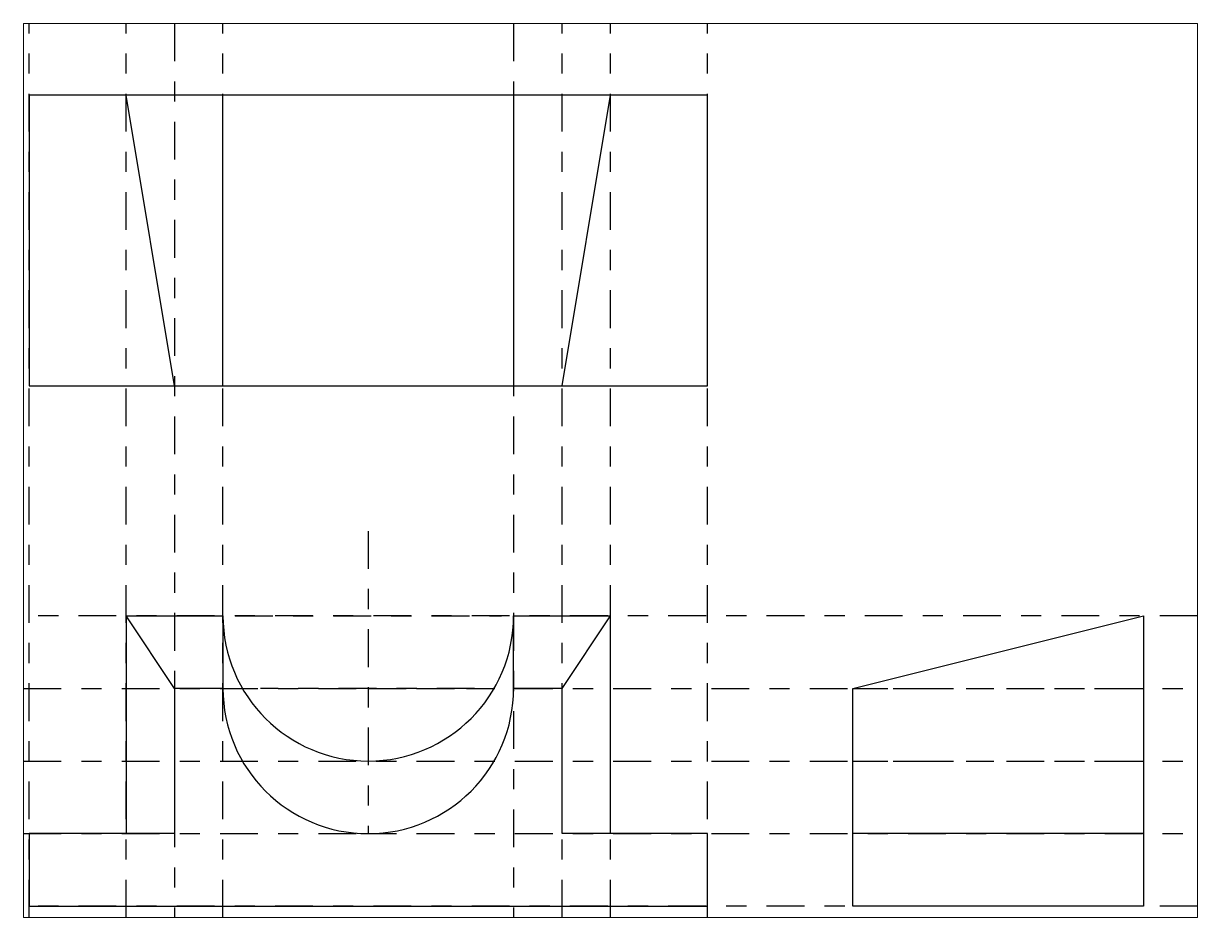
# Paper-space layout 'Layout1' of a CAD drawing. Header units: inches. Extents: x 1.05 to 9.45, y 0.8 to 7.2.
# The model-space entities are those that its viewports show. They can reach past a viewport. Long polylines and large blocks are cut down to what shows.
import ezdxf

# ---------------------------------------------------------------- set-up
doc = ezdxf.new("R2010")
doc.units = ezdxf.units.IN
doc.header["$LTSCALE"] = 0.15
doc.header["$MEASUREMENT"] = 0
doc.linetypes.add('CENTER', pattern=[2, 1.25, -0.25, 0.25, -0.25])
doc.linetypes.add('DASHED', pattern=[0.75, 0.5, -0.25])
for name, color, linetype in [('Center', 130, 'CENTER'), ('Hidden line', 50, 'DASHED'), ('Visible', 10, 'Continuous')]:
    doc.layers.add(name, color=color, linetype=linetype)
doc.layers.add('Work Line', color=96, linetype='CENTER', plot=False)

msp = doc.modelspace()

# ---------------------------------------------------------------- linework, layer by layer
at = {"layer": 'Center'}
for p, q in [((3.5, 3.875), (3.5, 0.75)), ((2.125, 3), (2.125, 3)), ((2.125, 3), (2.125, 3)), ((2.125, 3), (2.125, 3)), ((2.125, 3), (2.125, 3)), ((2.125, 3), (4.875, 3)), ((4.598, 2.25), (2.387, 2.25)), ((3.5, 2.25), (4.598, 2.25))]:
    msp.add_line(p, q, dxfattribs=at)
at = {"layer": 'Hidden line'}
for p, q in [((8.5, 2.25), (11.5, 2.25)), ((8.5, 1.5), (11.5, 1.5))]:
    msp.add_line(p, q, dxfattribs=at)
at = {"layer": 'Visible'}
for p, q in [((7, 8.375), (0, 8.375)), ((0, 8.375), (0, 5.375)), ((1.5, 5.375), (1, 8.375)), ((2, 5.375), (2, 8.375)), ((5, 8.375), (5, 5.375)), ((5.5, 5.375), (6, 8.375)), ((7, 5.375), (7, 8.375)), ((0, 5.375), (7, 5.375)), ((1, 3), (1, 0.75)), ((1.5, 2.25), (1, 3)), ((1, 3), (2, 3)), ((2, 3), (2, 2.25)), ((5, 2.25), (5, 3)), ((5, 3), (6, 3)), ((5.5, 2.25), (6, 3)), ((6, 0.75), (6, 3)), ((8.5, 2.25), (11.5, 3)), ((11.5, 3), (11.5, 2.25)), ((1.5, 2.25), (1.5, 0.75)), ((2, 2.25), (1.5, 2.25)), ((5.5, 2.25), (5, 2.25)), ((5.5, 0.75), (5.5, 2.25)), ((8.5, 0), (8.5, 2.25)), ((11.5, 2.25), (11.5, 0)), ((1.5, 0.75), (0, 0.75)), ((0, 0.75), (0, 0)), ((7, 0.75), (5.5, 0.75)), ((7, 0.75), (6, 0.75)), ((6, 0.75), (6, 0.75)), ((7, 0), (7, 0.75)), ((11.5, 0.75), (8.5, 0.75)), ((0, 0), (7, 0)), ((11.5, 0), (8.5, 0))]:
    msp.add_line(p, q, dxfattribs=at)
for centre in [(3.5, 3), (3.5, 2.25)]:
    msp.add_arc(centre, 1.5, 180, 0, dxfattribs=at)
at = {"layer": 'Work Line'}
for p, direction in [((0, 0.75), (0, 1)), ((1, 1.25), (0, 1)), ((1.5, 2.25), (0, -1)), ((2, 3), (0, 1)), ((5, 3), (0, -1)), ((5.5, 1.125), (0, 1)), ((6, 1.25), (0, 1)), ((7, 0.5), (0, 1)), ((6, 3), (-1, 0)), ((1.5, 2.25), (1, 0)), ((3.5, 1.5), (1, 0)), ((0.625, 0.75), (1, 0)), ((6.625, 0), (-1, 0))]:
    msp.add_xline(p, direction, dxfattribs=at)

psp = doc.layouts.get("Layout1")

# ---------------------------------------------------------------- viewports
at = {"layer": '0'}
psp.add_viewport(center=(5.25, 4), size=(8.4, 6.4), view_center_point=(6, 4.5), view_height=9.232493, dxfattribs=at)

doc.saveas('drawing.dxf')
